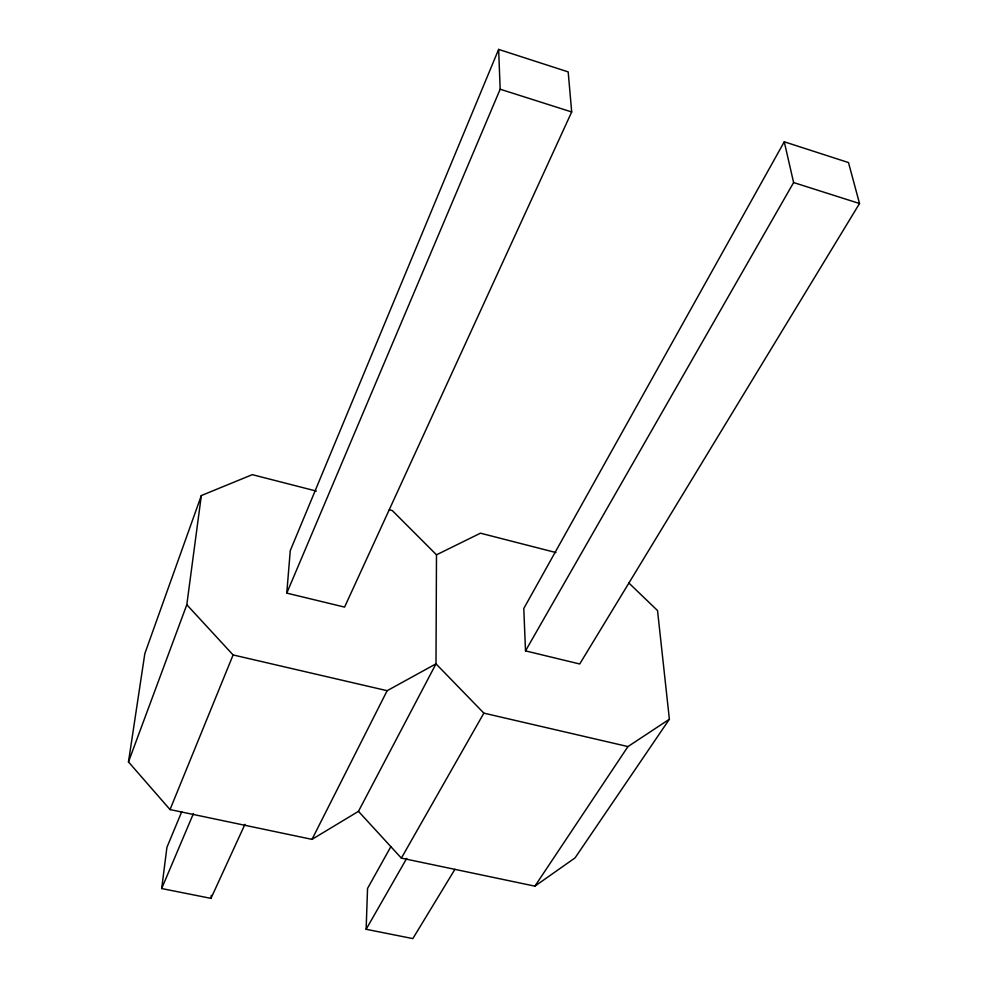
<?xml version="1.0" encoding="UTF-8"?>
<svg xmlns="http://www.w3.org/2000/svg" width="988" height="988" viewBox="0 0 988 988"><rect width="100%" height="100%" fill="white"/><g stroke="black" fill="none" stroke-linecap="round" stroke-linejoin="round"><path stroke-width="1.48" d="M389.321 509.808L392.298 510.574L436.486 554.824L435.992 663.837L358.459 811.346L311.998 839.368L170.035 809.58L128.477 761.921L144.828 653.611L201.33 495.556L252.298 474.66L316.345 491.085M454.937 869.304L412.836 938.6L366.128 929.288L367.548 888.434L390.865 846.654M286.779 593.121L290.262 550.637L498.631 49.4L568.186 71.902L571.694 111.965L344.577 607.101L286.779 593.121L500.175 89.216L498.631 49.4M181.73 811.716L166.923 847.334L161.674 888.545L210.975 898.376L211.296 895.326M128.477 761.921L186.806 604.73L201.33 495.556M170.035 809.58L233.106 654.945L186.806 604.73M161.674 888.545L193.45 813.495M210.975 898.376L244.938 824.338M311.998 839.368L387.148 690.698L435.992 663.837L483.861 713.138L627.96 746.57L669.382 719.215L657.526 610.547L628.776 582.92M784.262 141.79L523.788 608.485L525.505 650.882L579.709 663.985L859.523 203.516L848.494 162.563L784.262 141.79L793.611 182.558L525.505 650.882M669.382 719.215L575.053 857.893L534.916 886.15L401.375 858.127L483.861 713.138M366.128 929.288L406.723 858.374M534.916 886.15L627.96 746.57M436.486 554.824L480.452 533.187L555.935 552.551M233.106 654.945L387.148 690.698M500.175 89.216L571.694 111.965M793.611 182.558L859.523 203.516M358.459 811.346L401.375 858.127"/></g></svg>
